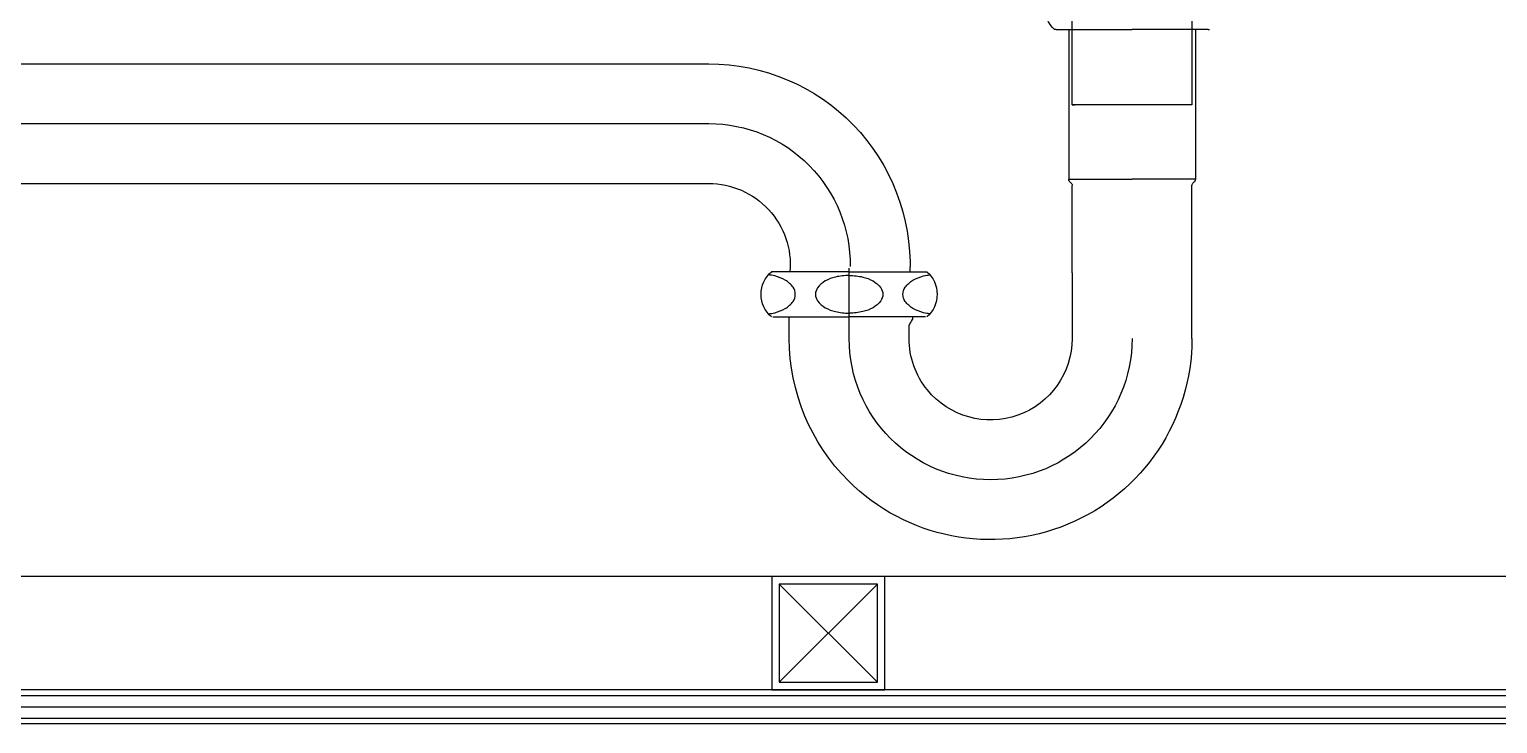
# Model space of a CAD drawing. Header units: millimetres. Extents: x -223175 to 287756, y -120611 to 352956.
# Drawn here: x 278807.2 to 279196.4, y 80574.6 to 80758.8 of the extents above; entities that cross this region are included whole.
import ezdxf

# ---------------------------------------------------------------- set-up
doc = ezdxf.new("R2010")
doc.units = ezdxf.units.MM
doc.header["$LTSCALE"] = 50
for name, color, linetype in [('DE-1', 1, 'Continuous'), ('DE-253', 253, 'Continuous'), ('DE-6', 6, 'Continuous'), ('DE-8', 8, 'Continuous'), ('F-BATH', 6, 'Continuous'), ('I-F-BATH', 6, 'Continuous'), ('입면- 아웃라인', 2, 'Continuous')]:
    doc.layers.add(name, color=color, linetype=linetype)

# ---------------------------------------------------------------- blocks, each defined once
blk = doc.blocks.new('각파이프')
at = {"layer": 'DE-1'}
blk.add_lwpolyline([(-30, 0), (0, 0), (0, 30), (-30, 30)], close=True, dxfattribs=at)
at = {"layer": 'DE-8'}
for p, q in [((-28, 28), (-2, 2)), ((-2, 28), (-28, 2))]:
    blk.add_line(p, q, dxfattribs=at)
blk.add_lwpolyline([(-28, 2), (-2, 2), (-2, 28), (-28, 28)], close=True, dxfattribs=at)
blk = doc.blocks.new('CL-827-ele-02')
at = {"layer": 'F-BATH', "color": 252}
for p, q in [((87.09, 0), (-215.27, 0)), ((-252.5, -57), (-252.5, -38.34))]:
    blk.add_line(p, q, dxfattribs=at)
for centre, start, end in [((-215.27, -37.5), 90, 180.654), ((-290, -57), 180, 0)]:
    blk.add_arc(centre, 37.5, start, end, dxfattribs=at)
at = {"layer": 'I-F-BATH', "color": 252}
for p, q in [((-343.38, 86), (-343.38, 5)), ((-311.62, 5), (-311.62, 86)), ((-347.65, 25), (-348.04, 25)), ((-347.65, 25), (-327.5, 25)), ((-344.3, 25), (-344.3, -14.78)), ((-307.35, 25), (-327.5, 25)), ((-310.7, 25), (-310.7, -14.78)), ((-307.35, 25), (-306.96, 25)), ((38.02, 15.88), (-215.27, 15.88)), ((-343.38, 5), (-311.62, 5)), ((-311.62, 5), (-312.33, 5)), ((-344.3, -14.78), (-327.5, -14.78)), ((-310.7, -14.78), (-327.5, -14.78)), ((-343.38, -57), (-343.38, -16.43)), ((-311.62, -39.6), (-311.62, -16.43)), ((38.02, -15.88), (-215.27, -15.88)), ((-311.62, -39.6), (-311.62, -57)), ((-268.83, -39.3), (-273.12, -39.3)), ((-252.58, -39.3), (-268.83, -39.3)), ((-252.58, -39.3), (-252.5, -39.3)), ((-252.42, -39.3), (-252.5, -39.3)), ((-252.42, -39.3), (-236.17, -39.3)), ((-236.17, -39.3), (-231.88, -39.3)), ((-272.73, -51.3), (-252.58, -51.3)), ((-269.3, -51.3), (-269.3, -52)), ((-268.38, -57), (-268.38, -53.55)), ((-232.27, -51.3), (-252.42, -51.3)), ((-236.62, -57), (-236.62, -51.3))]:
    blk.add_line(p, q, dxfattribs=at)
for points in [[(-266.77, -45.3, 0.155217), (-267.36, -43.44, 0.106747), (-269.42, -41.55, 0.073043), (-272.19, -40.43, 0.028511), (-273.92, -40.12, 0.059523)], [(-252.5, -40.3, 0.05879), (-256.14, -40.71, 0.071219), (-258.84, -41.76, 0.106373), (-260.86, -43.56, 0.159483)], [(-252.5, -40.3, -0.05879), (-248.86, -40.71, -0.071219), (-246.16, -41.76, -0.106373), (-244.14, -43.56, -0.159483)], [(-238.23, -45.3, -0.155217), (-237.64, -43.44, -0.106747), (-235.58, -41.55, -0.073043), (-232.81, -40.43, -0.028511), (-231.08, -40.12, -0.059523)], [(-273.92, -50.48, 0.028511), (-272.19, -50.17, 0.073043), (-269.42, -49.05, 0.106747), (-267.36, -47.16, 0.155217), (-266.77, -45.3, 0.155217)], [(-260.86, -43.56, 0.32729), (-260.86, -47.04, 0.106373), (-258.84, -48.84, 0.071219), (-256.14, -49.89, 0.057537), (-252.58, -50.3, 0.057537)], [(-244.14, -43.56, -0.32729), (-244.14, -47.04, -0.106373), (-246.16, -48.84, -0.071219), (-248.86, -49.89, -0.057537), (-252.42, -50.3, -0.057537)], [(-231.08, -50.48, -0.028511), (-232.81, -50.17, -0.073043), (-235.58, -49.05, -0.106747), (-237.64, -47.16, -0.155217), (-238.23, -45.3, -0.155217)]]:
    blk.add_lwpolyline(points, format="xyb", dxfattribs=at)
for centre, radius, start, end in [((-312.25, 31), 8, 311.4096, 48.5904), ((-215.27, -37.5), 53.37, 90, 181.9326), ((-343.3, -14.78), 1, 180, 238.7026), ((-311.7, -14.78), 1, 301.2974, 0), ((-344.3, -16.43), 0.925, 0, 58.7026), ((-310.7, -16.43), 0.925, 121.2974, 180), ((-215.27, -37.5), 21.62, 90, 184.7747), ((-267.83, -45.3), 8, 131.4096, 228.5904), ((-237.17, -45.3), 8, 311.4096, 48.5904), ((-285.34, -62.6), 19.22, 28.0637, 33.4561), ((-290, -57), 53.38, 180, 314.9403), ((-290, -57), 21.63, 180, 320.796), ((-290, -57), 21.62, 320.796, 0), ((-290, -57), 53.37, 314.9403, 0)]:
    blk.add_arc(centre, radius, start, end, dxfattribs=at)

msp = doc.modelspace()

# ---------------------------------------------------------------- hatches: boundary and pattern name
at = {"layer": 'DE-253'}
h = msp.add_hatch(dxfattribs=at)
h.set_pattern_fill('_USER', color=253, scale=3, angle=360, pattern_type=0)
h.set_pattern_definition([(360, (12407685.0662, -3150660.9808), (1e-15, 3), [])])
h.paths.add_polyline_path([(279312.9528, 80574.5669), (279312.9528, 80583.8308), (278724.9501, 80583.567), (278724.9501, 80574.567)])

# ---------------------------------------------------------------- linework, layer by layer
at = {"layer": 'DE-1'}
msp.add_line((279309.9526, 80613.5669), (278735.9501, 80613.5642), dxfattribs=at)
at = {"layer": 'DE-6', "ltscale": 10}
for p, q in [((279312.9528, 80583.5669), (278724.9501, 80583.5669)), ((278724.9501, 80574.5669, 0), (279312.9528, 80574.5669))]:
    msp.add_line(p, q, dxfattribs=at)
at = {"layer": '입면- 아웃라인', "color": 1, "ltscale": 10}
msp.add_line((279312.9528, 80583.5669), (278724.9493, 80583.5669), dxfattribs=at)

# ---------------------------------------------------------------- block references
at = {"color": 30, "xscale": -1}
msp.add_blockref('CL-827-ele-02', (278771.9738, 80733.7664), dxfattribs=at)
at = {"color": 0}
msp.add_blockref('각파이프', (279033.9512, 80583.5669), dxfattribs=at)

doc.saveas('drawing.dxf')
